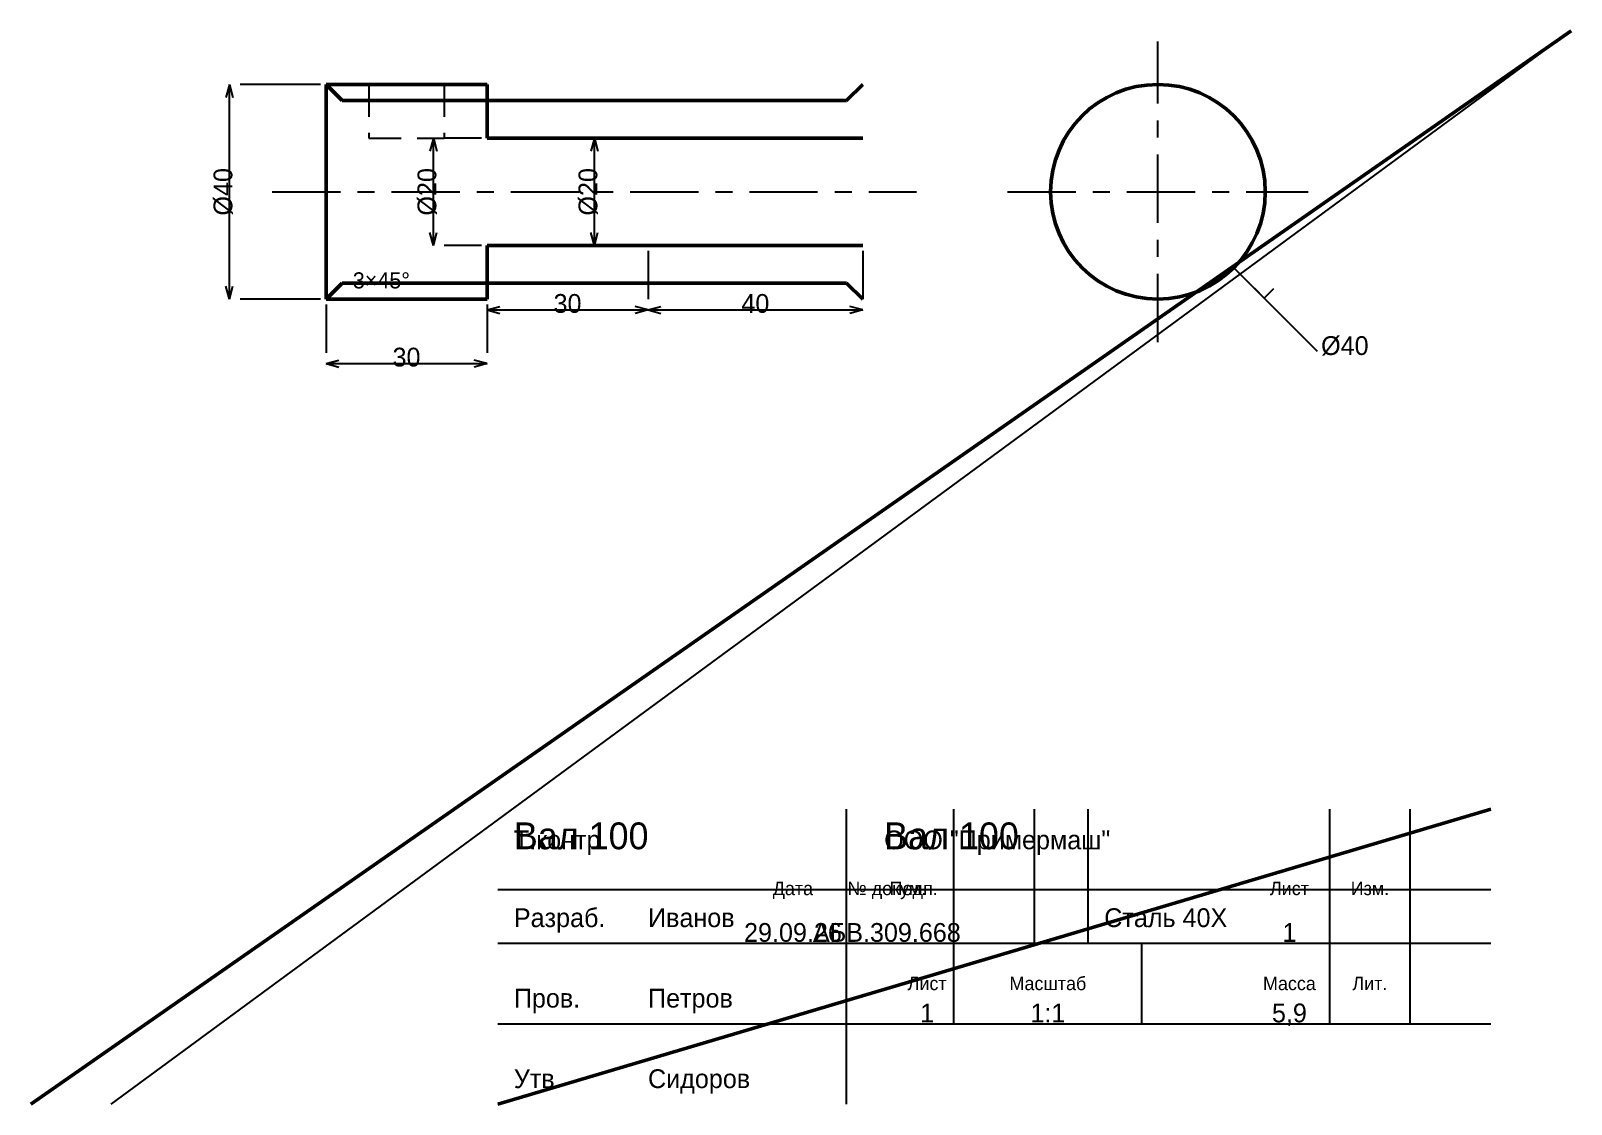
# Model space of a CAD drawing. Header units: millimetres. Extents: x 5 to 292, y 5 to 205.
import ezdxf
from ezdxf.enums import TextEntityAlignment as Align

# ---------------------------------------------------------------- set-up
doc = ezdxf.new("R2010")
doc.units = ezdxf.units.MM
doc.linetypes.add('CENTER', pattern=[22.225, 12.7, -3.175, 3.175, -3.175])
doc.linetypes.add('DASHED', pattern=[9, 6, -3])
for name, color, linetype, lineweight in [('AXIS', 7, 'CENTER', 25), ('DIMS', 7, 'CONTINUOUS', 25), ('MAIN', 7, 'CONTINUOUS', 50), ('TEXT', 7, 'CONTINUOUS', 25), ('THIN', 7, 'CONTINUOUS', 25)]:
    doc.layers.add(name, color=color, linetype=linetype, lineweight=lineweight)

msp = doc.modelspace()

# ---------------------------------------------------------------- linework, layer by layer
at = {"layer": 'AXIS', "linetype": 'CENTER', "lineweight": 25}
for p, q in [((215, 147), (215, 203)), ((50, 175), (170, 175)), ((187, 175), (243, 175))]:
    msp.add_line(p, q, dxfattribs=at)
at = {"layer": 'DIMS', "linetype": 'CONTINUOUS', "lineweight": 25}
for p, q in [((42, 195), (41.353, 192.585)), ((42, 155), (42, 195)), ((42, 195), (42.647, 192.585)), ((59, 195), (44, 195)), ((80, 185), (79.353, 182.585)), ((80, 165), (80, 185)), ((80, 185), (80.647, 182.585)), ((89, 185), (82, 185)), ((110, 185), (109.353, 182.585)), ((110, 165), (110, 185)), ((110, 185), (110.647, 182.585)), ((119, 185), (112, 185)), ((80, 165), (79.353, 167.415)), ((80, 165), (80.647, 167.415)), ((110, 165), (109.353, 167.415)), ((110, 165), (110.647, 167.415)), ((89, 165), (82, 165)), ((90, 164), (90, 155)), ((119, 165), (112, 165)), ((120, 164), (120, 155)), ((120, 164), (120, 155)), ((160, 164), (160, 155)), ((229.142, 160.858), (234.799, 155.201)), ((42, 155), (41.353, 157.415)), ((42, 155), (42.647, 157.415)), ((59, 155), (44, 155)), ((234.799, 155.201), (233.031, 156.969)), ((234.799, 155.201), (236.567, 156.969)), ((234.799, 155.201), (244.698, 145.302)), ((60, 154), (60, 145)), ((90, 154), (90, 145)), ((90, 153), (92.415, 153.647)), ((90, 153), (120, 153)), ((90, 153), (92.415, 152.353)), ((120, 153), (117.585, 153.647)), ((120, 153), (117.585, 152.353)), ((120, 153), (122.415, 153.647)), ((120, 153), (160, 153)), ((120, 153), (122.415, 152.353)), ((160, 153), (157.585, 153.647)), ((160, 153), (157.585, 152.353)), ((60, 143), (62.415, 143.647)), ((90, 143), (87.585, 143.647)), ((60, 143), (90, 143)), ((60, 143), (62.415, 142.353)), ((90, 143), (87.585, 142.353))]:
    msp.add_line(p, q, dxfattribs=at)
at = {"layer": 'MAIN', "linetype": 'CONTINUOUS', "lineweight": 50}
for p, q in [((5, 5), (292, 205)), ((60, 195), (90, 195)), ((60, 195), (63, 192)), ((60, 155), (60, 195)), ((90, 195), (90, 185)), ((157, 192), (160, 195)), ((63, 192), (157, 192)), ((90, 185), (120, 185)), ((120, 185), (160, 185)), ((90, 165), (120, 165)), ((90, 155), (90, 165)), ((120, 165), (160, 165)), ((60, 155), (63, 158)), ((63, 158), (157, 158)), ((157, 158), (160, 155)), ((60, 155), (90, 155)), ((92, 5), (277, 60))]:
    msp.add_line(p, q, dxfattribs=at)
msp.add_circle((215, 175), 20, dxfattribs=at)
at = {"layer": 'THIN', "linetype": 'CONTINUOUS', "lineweight": 25}
for p, q in [((20, 5), (292, 205)), ((157, 5), (157, 60)), ((177, 35), (177, 60)), ((192, 35), (192, 60)), ((202, 35), (202, 60)), ((247, 35), (247, 60)), ((262, 35), (262, 60)), ((92, 45), (277, 45)), ((92, 35), (277, 35)), ((177, 20), (177, 35)), ((212, 20), (212, 35)), ((247, 20), (247, 35)), ((262, 20), (262, 35)), ((92, 20), (277, 20))]:
    msp.add_line(p, q, dxfattribs=at)
at = {"layer": 'THIN', "linetype": 'DASHED', "lineweight": 25}
for p, q in [((68, 195), (82, 195)), ((68, 195), (68, 185)), ((82, 195), (82, 185)), ((68, 185), (82, 185))]:
    msp.add_line(p, q, dxfattribs=at)

# ---------------------------------------------------------------- texts
at = {"layer": 'DIMS', "linetype": 'CONTINUOUS', "lineweight": 25}
for s, p in [('%%c40', (40.8, 175)), ('%%c20', (78.8, 175)), ('%%c20', (108.8, 175))]:
    msp.add_text(s, height=3.5, rotation=90, dxfattribs=at).set_placement(p, align=Align.MIDDLE_CENTER)
for s, height, p in [('3×45%%d', 3, (65, 157)), ('%%c40', 3.5, (245.406, 144.594))]:
    msp.add_text(s, height=height, dxfattribs=at).set_placement(p)
for s, p in [('30', (105, 154.2)), ('40', (140, 154.2)), ('30', (75, 144.2))]:
    msp.add_text(s, height=3.5, dxfattribs=at).set_placement(p, align=Align.MIDDLE_CENTER)
at = {"layer": 'TEXT', "linetype": 'CONTINUOUS', "lineweight": 25}
for s, height, p in [('Вал 100', 5, (95, 52.5)), ('Вал 100', 5, (164, 52.5)), ('Т.контр.', 3.5, (95, 52.5)), ('ООО "Примермаш"', 3.5, (164, 52.5)), ('Разраб.', 3.5, (95, 38)), ('Иванов', 3.5, (120, 38)), ('Сталь 40Х', 3.5, (205, 38)), ('Пров.', 3.5, (95, 23)), ('Петров', 3.5, (120, 23)), ('Утв.', 3.5, (95, 8)), ('Сидоров', 3.5, (120, 8))]:
    msp.add_text(s, height=height, dxfattribs=at).set_placement(p)
for s, height, p in [('Дата', 2.5, (147, 45.2)), ('№ докум.', 2.5, (164.5, 45.2)), ('Подп.', 2.5, (169.5, 45.2)), ('Лист', 2.5, (239.5, 45.2)), ('Изм.', 2.5, (254.5, 45.2)), ('29.09.26', 3.5, (147, 37)), ('АБВ.309.668', 3.5, (164.5, 37)), ('1', 3.5, (239.5, 37)), ('Лист', 2.5, (172, 27.5)), ('Масштаб', 2.5, (194.5, 27.5)), ('Масса', 2.5, (239.5, 27.5)), ('Лит.', 2.5, (254.5, 27.5)), ('1', 3.5, (172, 22)), ('1:1', 3.5, (194.5, 22)), ('5,9', 3.5, (239.5, 22))]:
    msp.add_text(s, height=height, dxfattribs=at).set_placement(p, align=Align.MIDDLE_CENTER)

doc.saveas('drawing.dxf')
